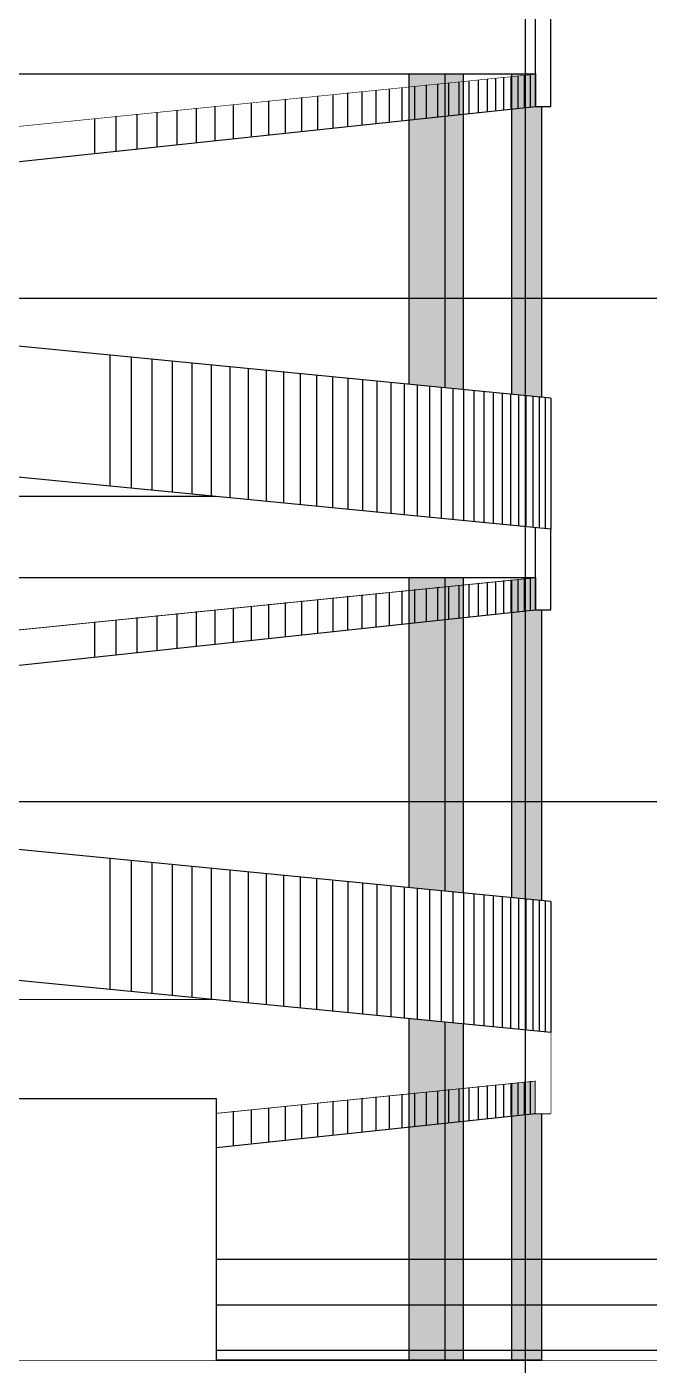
# Model space of a CAD drawing. Header units: millimetres. Extents: x 37653813 to 38677796, y 586285 to 874285.
# Drawn here: x 37957538 to 37969910, y 639234 to 665822 of the extents above; entities that cross this region are included whole.
import ezdxf

# ---------------------------------------------------------------- set-up
doc = ezdxf.new("R2010")
doc.units = ezdxf.units.MM
doc.header["$LTSCALE"] = 1000
doc.header["$MEASUREMENT"] = 0
doc.layers.get('0').update_dxf_attribs({"linetype": 'CONTINUOUS'})
for name, color, linetype in [('cen', 1, 'CONTINUOUS'), ('ELE-3', 7, 'CONTINUOUS'), ('ELE-5', 5, 'CONTINUOUS'), ('ELE4', 4, 'CONTINUOUS'), ('HAT-251', 251, 'CONTINUOUS'), ('LAND-2', 4, 'CONTINUOUS'), ('RAMP-ELE2', 4, 'CONTINUOUS'), ('WAL', 3, 'CONTINUOUS'), ('WIN', 4, 'CONTINUOUS'), ('먹-적색(가로선) 26', 26, 'CONTINUOUS')]:
    doc.layers.add(name, color=color, linetype=linetype)

# ---------------------------------------------------------------- blocks, each defined once
blk = doc.blocks.new('SDFSDFSDFSDFSF')
at = {"layer": 'cen', "ltscale": 0.1}
blk.add_line((37954851, 613334), (37954851, 700227), dxfattribs=at)
at = {"layer": 'cen', "ltscale": 5}
for p, q in [((37713235, 660434), (37984419, 660434)), ((37713235, 650434), (37984419, 650434)), ((37713235, 640434), (37984419, 640434))]:
    blk.add_line(p, q, dxfattribs=at)
blk = doc.blocks.new('sdjnfksjdfsdf')
at = {"ltscale": 0.1}
blk.add_wipeout([(37909660, 566574), (37967057, 566574), (37967057, 566374), (37909660, 566374)], dxfattribs=at)
at = {"layer": 'LAND-2', "ltscale": 0.1}
blk.add_lwpolyline([(37909660, 566574), (37967057, 566574)], dxfattribs=at)
blk = doc.blocks.new('sdfsfdawf')
at = {"layer": 'ELE4', "ltscale": 0.1}
for p, q in [((300, 552), (300, 4206)), ((12200, 552), (12200, 2806)), ((12500, 552), (12500, 2806)), ((300, 1200), (12200, 1200))]:
    blk.add_line(p, q, dxfattribs=at)
at = {"layer": 'WAL', "color": 4, "ltscale": 10000}
for p, q in [((0, 4206), (0, 552)), ((12200, 552), (12500, 552))]:
    blk.add_line(p, q, dxfattribs=at)
at = {"layer": 'WIN'}
for p, q in [((0, 4206), (0, 552)), ((300, 4206), (0, 4206)), ((0, 4206), (0, 4206)), ((300, 4206), (300, 4206)), ((12200, 2806), (300, 2806)), ((12500, 2806), (12200, 2806)), ((12200, 2806), (12200, 2806)), ((12500, 552), (12500, 2806)), ((300, 552), (300, 1200)), ((300, 1200), (12200, 1200)), ((12200, 1200), (12200, 552)), ((0, 552), (300, 552)), ((12200, 552), (12500, 552))]:
    blk.add_line(p, q, dxfattribs=at)
blk = doc.blocks.new('sdfasf')
at = {"layer": 'HAT-251', "ltscale": 0.1}
h = blk.add_hatch(color=256, dxfattribs=at)
h.dxf.hatch_style = 1
h.paths.add_polyline_path([(46725, 15551), (46725, 0), (47325, 0), (47325, 15551)])
at = {"ltscale": 0.1}
blk.add_line((47325, 0), (-3450, 0), dxfattribs=at)
at = {"layer": 'ELE-3', "ltscale": 1000}
for points in [[(46725, 0), (46725, 15551), (46600, 15551)], [(47325, 0), (47325, 15551), (47500, 15551)]]:
    blk.add_lwpolyline(points, dxfattribs=at)
at = {"layer": 'RAMP-ELE2'}
for p, q in [((500, 22922), (47500, 26951)), ((500, 12922), (47500, 16951)), ((500, 2922), (47500, 6951))]:
    blk.add_line(p, q, dxfattribs=at)
at = {"layer": 'RAMP-ELE2', "ltscale": 0.1}
for p, q in [((24460, 23257), (47200, 25551)), ((22206, 22239), (47200, 24903)), ((24460, 13257), (47200, 15551)), ((22206, 2239), (47200, 4903))]:
    blk.add_line(p, q, dxfattribs=at)
at = {"layer": 'RAMP-ELE2'}
blk.add_blockref('sdfsfdawf', (35000, 4351), dxfattribs=at)
for points in [[(47200, 25551), (24460, 23257), (26276, 23723), (35000, 25490), (35000, 24903), (35300, 24903), (35300, 25551)], [(35000, 8557), (35000, 4903), (35300, 4903), (35300, 5551), (47200, 5551), (47200, 4903), (47500, 4903), (47500, 7157), (47200, 7157), (35300, 7157), (35300, 8557)]]:
    blk.add_wipeout(points).dxf.layer = 'RAMP-ELE2'
at = {"layer": 'HAT-251', "ltscale": 0.1}
h = blk.add_hatch(color=256, dxfattribs=at)
h.dxf.hatch_style = 1
h.paths.add_polyline_path([(45766, 10000), (45766, 25551), (44690, 25551), (44690, 10000)])
h = blk.add_hatch(color=256, dxfattribs=at)
h.dxf.hatch_style = 1
h.paths.add_polyline_path([(46725, 25551), (46725, 10000), (47325, 10000), (47325, 25551)])
at = {"layer": 'ELE-3', "ltscale": 1000}
for points in [[(44690, 10000), (44690, 25551), (44690, 25551)], [(45403, 10000), (45403, 25551), (45403, 25551)], [(45766, 10000), (45766, 25551), (45766, 25551)], [(46725, 10000), (46725, 25551), (46600, 25551)], [(47325, 10000), (47325, 25551), (47500, 25551)]]:
    blk.add_lwpolyline(points, dxfattribs=at)
at = {"layer": 'HAT-251', "ltscale": 0.1}
for p, q in [((39272, 24751), (39272, 24058)), ((38436, 24667), (38436, 23969)), ((38859, 24710), (38859, 24014))]:
    blk.add_line(p, q, dxfattribs=at)
at = {"layer": 'RAMP-ELE2', "ltscale": 0.1}
blk.add_line((24460, 3257), (47200, 5551), dxfattribs=at)
for points in [[(35000, 28557), (35000, 24903), (35300, 24903), (35300, 25551), (47200, 25551), (47200, 24903), (47500, 24903), (47500, 27157), (47200, 27157), (35300, 27157), (35300, 28557)], [(47200, 15551), (24460, 13257), (26276, 13723), (35000, 15490), (35000, 14903), (35300, 14903), (35300, 15551)], [(47200, 5551), (24460, 3257), (26276, 3723), (35000, 5490), (35000, 4903), (35300, 4903), (35300, 5551)]]:
    blk.add_wipeout(points).dxf.layer = 'RAMP-ELE2'
at = {"layer": 'HAT-251', "ltscale": 0.1}
h = blk.add_hatch(color=256, dxfattribs=at)
h.dxf.hatch_style = 1
h.paths.add_polyline_path([(45769, 0), (45769, 15551), (44690, 15551), (44690, 0)])
at = {"layer": 'ELE-3', "ltscale": 1000}
for points in [[(44690, 0), (44690, 15551), (44690, 15551)], [(45403, 0), (45403, 15551), (45403, 15551)], [(45766, 0), (45766, 15551), (45766, 15551)]]:
    blk.add_lwpolyline(points, dxfattribs=at)
at = {"layer": 'HAT-251', "ltscale": 0.1}
for p, q in [((46974, 25528), (46974, 24879)), ((47092, 25540), (47092, 24892)), ((44544, 25283), (44544, 24620)), ((44790, 25308), (44790, 24646)), ((45026, 25332), (45026, 24671)), ((45252, 25354), (45252, 24695)), ((45469, 25376), (45469, 24719)), ((45675, 25397), (45675, 24741)), ((45872, 25417), (45872, 24762)), ((46059, 25436), (46059, 24781)), ((46236, 25454), (46236, 24800)), ((46403, 25470), (46403, 24818)), ((46561, 25486), (46561, 24835)), ((46708, 25501), (46708, 24851)), ((46846, 25515), (46846, 24865)), ((41888, 25015), (41888, 24337)), ((42223, 25049), (42223, 24373)), ((42547, 25082), (42547, 24407)), ((42862, 25113), (42862, 24441)), ((43167, 25144), (43167, 24473)), ((43462, 25174), (43462, 24505)), ((43747, 25203), (43747, 24535)), ((44023, 25230), (44023, 24564)), ((44288, 25257), (44288, 24593)), ((39675, 24792), (39675, 24101)), ((40069, 24832), (40069, 24143)), ((40452, 24870), (40452, 24184)), ((40826, 24908), (40826, 24224)), ((41190, 24945), (41190, 24262)), ((41544, 24980), (41544, 24300)), ((38436, 14667), (38436, 13969)), ((38859, 14710), (38859, 14014)), ((39272, 14751), (39272, 14058)), ((45026, 5332), (45026, 4671)), ((45252, 5354), (45252, 4695)), ((45469, 5376), (45469, 4719)), ((45675, 5397), (45675, 4741)), ((45872, 5417), (45872, 4762)), ((46059, 5436), (46059, 4781)), ((46236, 5454), (46236, 4800)), ((46403, 5470), (46403, 4818)), ((46561, 5486), (46561, 4835)), ((46708, 5501), (46708, 4851)), ((46846, 5515), (46846, 4865)), ((46974, 5528), (46974, 4879)), ((47092, 5540), (47092, 4892)), ((42547, 5082), (42547, 4407)), ((42862, 5113), (42862, 4441)), ((43167, 5144), (43167, 4473)), ((43462, 5174), (43462, 4505)), ((43747, 5203), (43747, 4535)), ((44023, 5230), (44023, 4564)), ((44288, 5257), (44288, 4593)), ((44544, 5283), (44544, 4620)), ((44790, 5308), (44790, 4646)), ((39675, 4792), (39675, 4101)), ((40069, 4832), (40069, 4143)), ((40452, 4870), (40452, 4184)), ((40826, 4908), (40826, 4224)), ((41190, 4945), (41190, 4262)), ((41544, 4980), (41544, 4300)), ((41888, 5015), (41888, 4337)), ((42223, 5049), (42223, 4373)), ((38436, 4667), (38436, 3969)), ((38859, 4710), (38859, 4014)), ((39272, 4751), (39272, 4058))]:
    blk.add_line(p, q, dxfattribs=at)
at = {"layer": 'RAMP-ELE2', "ltscale": 0.1}
blk.add_line((22206, 12239), (47200, 14903), dxfattribs=at)
at = {"layer": 'RAMP-ELE2'}
blk.add_blockref('sdfsfdawf', (35000, 24351), dxfattribs=at)
for points in [[(35000, 18557), (35000, 14903), (35300, 14903), (35300, 15551), (47200, 15551), (47200, 14903), (47500, 14903), (47500, 17157), (47200, 17157), (35300, 17157), (35300, 18557)], [(24000, 11400), (24000, 8800), (47500, 6509), (47500, 9109)]]:
    blk.add_wipeout(points).dxf.layer = 'RAMP-ELE2'
at = {"layer": 'HAT-251', "ltscale": 0.1}
for p, q in [((46059, 15436), (46059, 14781)), ((46236, 15454), (46236, 14800)), ((46403, 15470), (46403, 14818)), ((46561, 15486), (46561, 14835)), ((46708, 15501), (46708, 14851)), ((46846, 15515), (46846, 14865)), ((46974, 15528), (46974, 14879)), ((47092, 15540), (47092, 14892)), ((43462, 15174), (43462, 14505)), ((43747, 15203), (43747, 14535)), ((44023, 15230), (44023, 14564)), ((44288, 15257), (44288, 14593)), ((44544, 15283), (44544, 14620)), ((44790, 15308), (44790, 14646)), ((45026, 15332), (45026, 14671)), ((45252, 15354), (45252, 14695)), ((45469, 15376), (45469, 14719)), ((45675, 15397), (45675, 14741)), ((45872, 15417), (45872, 14762)), ((40826, 14908), (40826, 14224)), ((41190, 14945), (41190, 14262)), ((41544, 14980), (41544, 14300)), ((41888, 15015), (41888, 14337)), ((42223, 15049), (42223, 14373)), ((42547, 15082), (42547, 14407)), ((42862, 15113), (42862, 14441)), ((43167, 15144), (43167, 14473)), ((39675, 14792), (39675, 14101)), ((40069, 14832), (40069, 14143)), ((40452, 14870), (40452, 14184)), ((38736, 9964), (38736, 7364)), ((39159, 9922), (39159, 7322)), ((39572, 9882), (39572, 7282)), ((39975, 9843), (39975, 7243)), ((40369, 9804), (40369, 7204)), ((40752, 9767), (40752, 7167)), ((41126, 9731), (41126, 7131)), ((41490, 9695), (41490, 7095)), ((41844, 9661), (41844, 7061)), ((42188, 9627), (42188, 7027)), ((42523, 9594), (42523, 6994)), ((42847, 9563), (42847, 6963)), ((43162, 9532), (43162, 6932)), ((43467, 9502), (43467, 6902)), ((43762, 9474), (43762, 6874)), ((44047, 9446), (44047, 6846)), ((44323, 9419), (44323, 6819)), ((44588, 9393), (44588, 6793)), ((44844, 9368), (44844, 6768)), ((45090, 9344), (45090, 6744)), ((45326, 9321), (45326, 6721)), ((45552, 9299), (45552, 6699)), ((45769, 9278), (45769, 6678)), ((45975, 9258), (45975, 6658)), ((46172, 9239), (46172, 6639)), ((46359, 9221), (46359, 6621)), ((46536, 9203), (46536, 6603)), ((46703, 9187), (46703, 6587)), ((46861, 9172), (46861, 6572)), ((47008, 9157), (47008, 6557)), ((47146, 9144), (47146, 6544)), ((47274, 9131), (47274, 6531)), ((47392, 9120), (47392, 6520))]:
    blk.add_line(p, q, dxfattribs=at)
at = {"layer": 'RAMP-ELE2'}
for p, q in [((47500, 9109), (24000, 11400)), ((47500, 6509), (24000, 8800))]:
    blk.add_line(p, q, dxfattribs=at)
at = {"layer": 'RAMP-ELE2', "ltscale": 0.1}
blk.add_line((47500, 9109), (47500, 6509), dxfattribs=at)
at = {"layer": 'RAMP-ELE2'}
blk.add_blockref('sdfsfdawf', (35000, 14351), dxfattribs=at)
blk.add_wipeout([(24000, 21400), (24000, 18800), (47500, 16509), (47500, 19109)]).dxf.layer = 'RAMP-ELE2'
at = {"layer": 'HAT-251', "ltscale": 0.1}
for p, q in [((38736, 19964), (38736, 17364)), ((39159, 19922), (39159, 17322)), ((39572, 19882), (39572, 17282)), ((39975, 19843), (39975, 17243)), ((40369, 19804), (40369, 17204)), ((40752, 19767), (40752, 17167)), ((41126, 19731), (41126, 17131)), ((41490, 19695), (41490, 17095)), ((41844, 19661), (41844, 17061)), ((42188, 19627), (42188, 17027)), ((42523, 19594), (42523, 16994)), ((42847, 19563), (42847, 16963)), ((43162, 19532), (43162, 16932)), ((43467, 19502), (43467, 16902)), ((43762, 19474), (43762, 16874)), ((44047, 19446), (44047, 16846)), ((44323, 19419), (44323, 16819)), ((44588, 19393), (44588, 16793)), ((44844, 19368), (44844, 16768)), ((45090, 19344), (45090, 16744)), ((45326, 19321), (45326, 16721)), ((45552, 19299), (45552, 16699)), ((45769, 19278), (45769, 16678)), ((45975, 19258), (45975, 16658)), ((46172, 19239), (46172, 16639)), ((46359, 19221), (46359, 16621)), ((46536, 19203), (46536, 16603)), ((46703, 19187), (46703, 16587)), ((46861, 19172), (46861, 16572)), ((47008, 19157), (47008, 16557)), ((47146, 19144), (47146, 16544)), ((47274, 19131), (47274, 16531)), ((47392, 19120), (47392, 16520))]:
    blk.add_line(p, q, dxfattribs=at)
at = {"layer": 'RAMP-ELE2'}
for p, q in [((47500, 19109), (24000, 21400)), ((47500, 16509), (24000, 18800))]:
    blk.add_line(p, q, dxfattribs=at)
at = {"layer": 'RAMP-ELE2', "ltscale": 0.1}
blk.add_line((47500, 19109), (47500, 16509), dxfattribs=at)

msp = doc.modelspace()

# ---------------------------------------------------------------- linework, layer by layer
at = {"ltscale": 0.1}
msp.add_lwpolyline([(37725834.4, 639334.4), (37992945.1, 639334.4)], dxfattribs=at)
at = {"layer": '먹-적색(가로선) 26', "ltscale": 0.1}
msp.add_line((37994815.8, 641334.4), (37936955.8, 641334.4), dxfattribs=at)

# ---------------------------------------------------------------- next in the draw order: block references
msp.add_blockref('sdjnfksjdfsdf', (22091, 72960))

# ---------------------------------------------------------------- next in the draw order: block references
at = {"layer": 'RAMP-ELE2'}
msp.add_blockref('sdfasf', (37920451.1, 639334.4), dxfattribs=at)

# ---------------------------------------------------------------- next in the draw order: block references
msp.add_blockref('SDFSDFSDFSDFSF', (12599.7, 0))

# ---------------------------------------------------------------- next in the draw order: wipeouts: each hides what was drawn before it
at = {"ltscale": 0.1}
msp.add_wipeout([(37961301.1, 644534.4), (37943251.1, 644534.4), (37943251.1, 639334.4), (37961301.1, 639334.4)], dxfattribs=at).dxf.layer = 'HAT-251'

# ---------------------------------------------------------------- next in the draw order: linework, layer by layer
at = {"layer": 'ELE-5', "ltscale": 0.1}
msp.add_lwpolyline([(37943101.1, 639334.4), (37943101.1, 644534.4), (37961301.1, 644534.4), (37961301.1, 639334.4)], dxfattribs=at)

doc.saveas('drawing.dxf')
